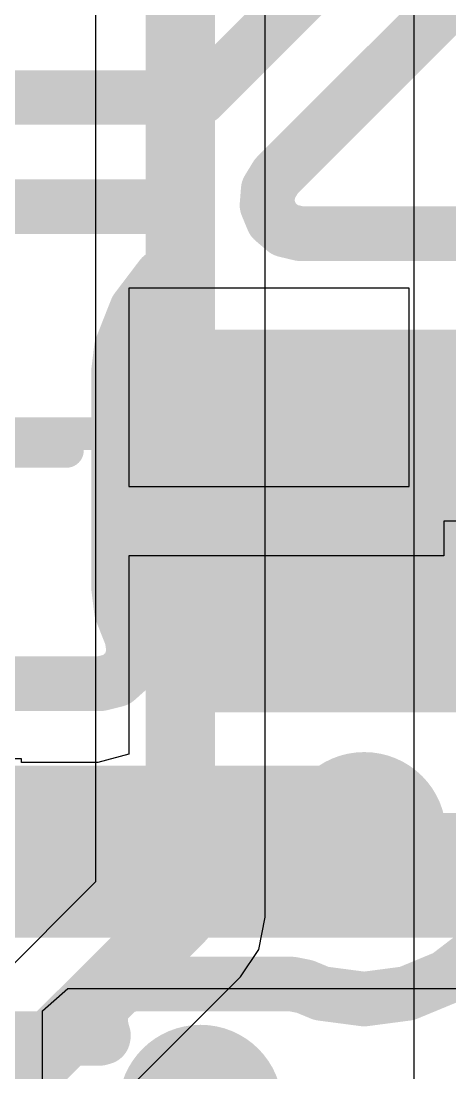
# Model space of a CAD drawing. Header units: inches. Extents: x 0 to 12.4, y -0.6 to 2.2.
# Drawn here: x 2.424 to 2.4859, y 0.9504 to 1.1023 of the extents above; entities that cross this region are included whole.
import ezdxf

# ---------------------------------------------------------------- set-up
doc = ezdxf.new("R2010")
doc.units = ezdxf.units.IN
doc.header["$MEASUREMENT"] = 0
for name, color, linetype in [('Bottom Layer', 5, 'Continuous'), ('Dimension', 6, 'Continuous'), ('Mechanical 4', 56, 'Continuous'), ('Top Layer', 1, 'Continuous'), ('Top Overlay', 2, 'Continuous'), ('Top Paste', 8, 'Continuous'), ('Top Solder', 216, 'Continuous')]:
    doc.layers.add(name, color=color, linetype=linetype)

# ---------------------------------------------------------------- blocks, each defined once
blk = doc.blocks.new('V________T______55')
at = {"layer": 'Top Layer'}
blk.add_hatch(color=1, dxfattribs=at).paths.add_polyline_path([(-0.17322825, 0.08513775), (-0.12598415, 0.08513775), (-0.12598415, 0.01427165), (-0.17322825, 0.01427165)])
at = {"layer": 'Top Paste'}
blk.add_hatch(color=8, dxfattribs=at).paths.add_polyline_path([(-0.17322825, 0.08513775), (-0.12598415, 0.08513775), (-0.12598415, 0.01427165), (-0.17322825, 0.01427165)])
at = {"layer": 'Top Solder'}
blk.add_hatch(color=216, dxfattribs=at).paths.add_polyline_path([(-0.17722825, 0.08913775), (-0.12198415, 0.08913775), (-0.12198415, 0.01027165), (-0.17722825, 0.01027165)])
at = {"layer": 'Top Overlay'}
blk.add_lwpolyline([(-0.159811, -0.0452756, 0.005, 0.005, 0), (-0.159811, -0.0047402, 0.005, 0.005, 0)], format="xyseb", dxfattribs=at)
blk.add_lwpolyline([(-0.161061, -0.0047402, 0.0025, 0.0025, 1), (-0.158561, -0.0047402, 0.0025, 0.0025, 1)], format="xyseb", close=True, dxfattribs=at)

msp = doc.modelspace()

# ---------------------------------------------------------------- hatches: boundary and pattern name
at = {"layer": 'Dimension'}
h = msp.add_hatch(color=6, dxfattribs=at)
edge = h.paths.add_edge_path()
edge.add_arc((2.4735179, 0.9849179), 0.011811, 0, 360)
h = msp.add_hatch(color=6, dxfattribs=at)
edge = h.paths.add_edge_path()
edge.add_arc((2.4498958, 0.9455478), 0.011811, 0, 360)

# ---------------------------------------------------------------- linework, layer by layer
at = {"layer": 'Bottom Layer'}
for p, q in [((2.4806848, 1.571212), (2.4806848, 0.9789448)), ((2.4347649, 1.2506323), (2.4347649, 0.9779891)), ((2.4592351, 0.9729212), (2.4592351, 1.2506323)), ((2.4347649, 0.9779891), (2.3166064, 0.8598306)), ((2.4806848, 0.9789448), (2.4806848, 0.4327882)), ((2.4583038, 0.968239), (2.4592351, 0.9729212)), ((2.4556515, 0.9642697), (2.4583038, 0.968239)), ((2.3330079, 0.8416261), (2.4556515, 0.9642697))]:
    msp.add_line(p, q, dxfattribs=at)
for points in [[(2.447, 0.9729212, 0.01, 0.01, 0), (2.447, 1.265, 0.01, 0.01, 0)], [(2.2960079, 0.8219291, 0.01, 0.01, 0), (2.447, 0.9729212, 0.01, 0.01, 0)]]:
    msp.add_lwpolyline(points, format="xyseb", dxfattribs=at)
msp.add_lwpolyline([(2.4445, 0.9729212, 0.005, 0.005, 1), (2.4495, 0.9729212, 0.005, 0.005, 1)], format="xyseb", close=True, dxfattribs=at)
msp.add_lwpolyline([(2.4445, 0.9729212, 0.005, 0.005, 1), (2.4495, 0.9729212, 0.005, 0.005, 1)], format="xyseb", close=True, dxfattribs=at)
at = {"layer": 'Dimension'}
for points in [[(2.4498958, 1.0912171, 0.007874, 0.007874, 0), (2.520762, 1.1620832, 0.007874, 0.007874, 0)], [(2.4608633, 1.0798856, 0.007874, 0.007874, 0), (2.5327889, 1.1518112, 0.007874, 0.007874, 0)], [(2.3121005, 1.0912171, 0.007874, 0.007874, 0), (2.4498958, 1.0912171, 0.007874, 0.007874, 0)], [(2.4596724, 1.0779422, 0.007874, 0.007874, 0), (2.4608633, 1.0798856, 0.007874, 0.007874, 0)], [(2.4594935, 1.0756699, 0.007874, 0.007874, 0), (2.4596724, 1.0779422, 0.007874, 0.007874, 0)], [(2.3206539, 1.0754494, 0.007874, 0.007874, 0), (2.4430726, 1.0754494, 0.007874, 0.007874, 0)], [(2.4430726, 1.0754494, 0.007874, 0.007874, 0), (2.445407, 1.0748551, 0.007874, 0.007874, 0)], [(2.445407, 1.0748551, 0.007874, 0.007874, 0), (2.447173, 1.073217, 0.007874, 0.007874, 0)], [(2.4594935, 1.0756699, 0.007874, 0.007874, 0), (2.4603658, 1.0735641, 0.007874, 0.007874, 0)], [(2.447173, 1.073217, 0.007874, 0.007874, 0), (2.4479407, 1.0709339, 0.007874, 0.007874, 0)], [(2.4603658, 1.0735641, 0.007874, 0.007874, 0), (2.462099, 1.0720838, 0.007874, 0.007874, 0)], [(2.462099, 1.0720838, 0.007874, 0.007874, 0), (2.4643153, 1.0715517, 0.007874, 0.007874, 0)], [(2.4643153, 1.0715517, 0.007874, 0.007874, 0), (2.5126164, 1.0715517, 0.007874, 0.007874, 0)], [(2.4475234, 1.0685615, 0.007874, 0.007874, 0), (2.4479407, 1.0709339, 0.007874, 0.007874, 0)], [(2.4460224, 1.0666776, 0.007874, 0.007874, 0), (2.4475234, 1.0685615, 0.007874, 0.007874, 0)], [(2.4456502, 1.0663953, 0.007874, 0.007874, 0), (2.4460224, 1.0666776, 0.007874, 0.007874, 0)], [(2.4440674, 1.065082, 0.007874, 0.007874, 0), (2.444269, 1.0653479, 0.007874, 0.007874, 0)], [(2.444269, 1.0653479, 0.007874, 0.007874, 0), (2.4445348, 1.0655495, 0.007874, 0.007874, 0)], [(2.4445348, 1.0655495, 0.007874, 0.007874, 0), (2.444535, 1.0655496, 0.007874, 0.007874, 0)], [(2.444535, 1.0655496, 0.007874, 0.007874, 0), (2.4456502, 1.0663953, 0.007874, 0.007874, 0)], [(2.4413726, 1.0615285, 0.007874, 0.007874, 0), (2.4440672, 1.0650819, 0.007874, 0.007874, 0)], [(2.4440672, 1.0650819, 0.007874, 0.007874, 0), (2.4440674, 1.065082, 0.007874, 0.007874, 0)], [(2.4405465, 1.06029, 0.007874, 0.007874, 0), (2.440669, 1.0606006, 0.007874, 0.007874, 0)], [(2.440669, 1.0606006, 0.007874, 0.007874, 0), (2.4413726, 1.0615285, 0.007874, 0.007874, 0)], [(2.4397926, 1.0583782, 0.007874, 0.007874, 0), (2.4405465, 1.0602899, 0.007874, 0.007874, 0)], [(2.4405465, 1.0602899, 0.007874, 0.007874, 0), (2.4405465, 1.06029, 0.007874, 0.007874, 0)], [(2.4384833, 1.0550582, 0.007874, 0.007874, 0), (2.4397926, 1.0583782, 0.007874, 0.007874, 0)], [(2.4380825, 1.0517203, 0.007874, 0.007874, 0), (2.438446, 1.0547474, 0.007874, 0.007874, 0)], [(2.438446, 1.0547476, 0.007874, 0.007874, 0), (2.4384833, 1.0550582, 0.007874, 0.007874, 0)], [(2.438446, 1.0547474, 0.007874, 0.007874, 0), (2.438446, 1.0547476, 0.007874, 0.007874, 0)], [(2.4380651, 1.0515754, 0.007874, 0.007874, 0), (2.4380824, 1.0517197, 0.007874, 0.007874, 0)], [(2.4380651, 1.0206225, 0.007874, 0.007874, 0), (2.4380651, 1.0515754, 0.007874, 0.007874, 0)], [(2.4380824, 1.0517197, 0.007874, 0.007874, 0), (2.4380825, 1.0517203, 0.007874, 0.007874, 0)], [(2.4380651, 1.0206225, 0.007874, 0.007874, 0), (2.4380824, 1.0204782, 0.007874, 0.007874, 0)], [(2.4380824, 1.0204782, 0.007874, 0.007874, 0), (2.4380825, 1.0204777, 0.007874, 0.007874, 0)], [(2.4380825, 1.0204777, 0.007874, 0.007874, 0), (2.438446, 1.0174506, 0.007874, 0.007874, 0)], [(2.438446, 1.0174504, 0.007874, 0.007874, 0), (2.438446, 1.0174506, 0.007874, 0.007874, 0)], [(2.438446, 1.0174504, 0.007874, 0.007874, 0), (2.4384833, 1.0171398, 0.007874, 0.007874, 0)], [(2.4384833, 1.0171398, 0.007874, 0.007874, 0), (2.4400118, 1.0132639, 0.007874, 0.007874, 0)], [(2.4400118, 1.0132639, 0.007874, 0.007874, 0), (2.4403221, 1.0109323, 0.007874, 0.007874, 0)], [(2.4395061, 1.0087262, 0.007874, 0.007874, 0), (2.4403221, 1.0109323, 0.007874, 0.007874, 0)], [(2.4377532, 1.0071578, 0.007874, 0.007874, 0), (2.4395061, 1.0087262, 0.007874, 0.007874, 0)], [(2.4199944, 1.0065911, 0.007874, 0.007874, 0), (2.4354703, 1.0065911, 0.007874, 0.007874, 0)], [(2.4354703, 1.0065911, 0.007874, 0.007874, 0), (2.4377532, 1.0071578, 0.007874, 0.007874, 0)], [(2.3859194, 0.9849179, 0.019685, 0.019685, 0), (2.4735179, 0.9849179, 0.019685, 0.019685, 0)], [(2.4854407, 0.9642669, 0.007874, 0.007874, 0), (2.4903794, 0.9680564, 0.007874, 0.007874, 0)], [(2.4796896, 0.9618846, 0.007874, 0.007874, 0), (2.4854407, 0.9642669, 0.007874, 0.007874, 0)], [(2.4363468, 0.9612939, 0.007874, 0.007874, 0), (2.4380687, 0.9627298, 0.007874, 0.007874, 0)], [(2.4380687, 0.9627298, 0.007874, 0.007874, 0), (2.4402508, 0.9632446, 0.007874, 0.007874, 0)], [(2.4402508, 0.9632446, 0.007874, 0.007874, 0), (2.4630918, 0.9632446, 0.007874, 0.007874, 0)], [(2.4630918, 0.9632446, 0.007874, 0.007874, 0), (2.46496, 0.9628731, 0.007874, 0.007874, 0)], [(2.46496, 0.9628731, 0.007874, 0.007874, 0), (2.4673461, 0.9618846, 0.007874, 0.007874, 0)], [(2.4673461, 0.9618846, 0.007874, 0.007874, 0), (2.4676634, 0.9618429, 0.007874, 0.007874, 0)], [(2.4676634, 0.9618429, 0.007874, 0.007874, 0), (2.4681718, 0.9617759, 0.007874, 0.007874, 0)], [(2.4735179, 0.9610721, 0.007874, 0.007874, 0), (2.4796896, 0.9618846, 0.007874, 0.007874, 0)], [(2.4354483, 0.9592399, 0.007874, 0.007874, 0), (2.4363468, 0.9612939, 0.007874, 0.007874, 0)], [(2.4681718, 0.9617759, 0.007874, 0.007874, 0), (2.4735179, 0.9610721, 0.007874, 0.007874, 0)], [(2.4354483, 0.9592399, 0.007874, 0.007874, 0), (2.4355627, 0.9570008, 0.007874, 0.007874, 0)], [(2.4355627, 0.9570008, 0.007874, 0.007874, 0), (2.4359073, 0.9558145, 0.007874, 0.007874, 0)], [(2.435852, 0.9555363, 0.007874, 0.007874, 0), (2.4359073, 0.9558145, 0.007874, 0.007874, 0)], [(2.3365043, 0.9553903, 0.007874, 0.007874, 0), (2.4353346, 0.9553903, 0.007874, 0.007874, 0)], [(2.4353346, 0.9553903, 0.007874, 0.007874, 0), (2.435852, 0.9555363, 0.007874, 0.007874, 0)]]:
    msp.add_lwpolyline(points, format="xyseb", dxfattribs=at)
for points in [[(2.4479273, 1.0912171, 0.003937, 0.003937, 1), (2.4518643, 1.0912171, 0.003937, 0.003937, 1)], [(2.4479273, 1.0912171, 0.003937, 0.003937, 1), (2.4518643, 1.0912171, 0.003937, 0.003937, 1)], [(2.4588948, 1.0798856, 0.003937, 0.003937, 1), (2.4628318, 1.0798856, 0.003937, 0.003937, 1)], [(2.4588948, 1.0798856, 0.003937, 0.003937, 1), (2.4628318, 1.0798856, 0.003937, 0.003937, 1)], [(2.4577039, 1.0779422, 0.003937, 0.003937, 1), (2.4616409, 1.0779422, 0.003937, 0.003937, 1)], [(2.4577039, 1.0779422, 0.003937, 0.003937, 1), (2.4616409, 1.0779422, 0.003937, 0.003937, 1)], [(2.4411041, 1.0754494, 0.003937, 0.003937, 1), (2.4450411, 1.0754494, 0.003937, 0.003937, 1)], [(2.4411041, 1.0754494, 0.003937, 0.003937, 1), (2.4450411, 1.0754494, 0.003937, 0.003937, 1)], [(2.4434385, 1.0748551, 0.003937, 0.003937, 1), (2.4473755, 1.0748551, 0.003937, 0.003937, 1)], [(2.4434385, 1.0748551, 0.003937, 0.003937, 1), (2.4473755, 1.0748551, 0.003937, 0.003937, 1)], [(2.457525, 1.0756699, 0.003937, 0.003937, 1), (2.461462, 1.0756699, 0.003937, 0.003937, 1)], [(2.457525, 1.0756699, 0.003937, 0.003937, 1), (2.461462, 1.0756699, 0.003937, 0.003937, 1)], [(2.4452045, 1.073217, 0.003937, 0.003937, 1), (2.4491415, 1.073217, 0.003937, 0.003937, 1)], [(2.4452045, 1.073217, 0.003937, 0.003937, 1), (2.4491415, 1.073217, 0.003937, 0.003937, 1)], [(2.4583973, 1.0735641, 0.003937, 0.003937, 1), (2.4623343, 1.0735641, 0.003937, 0.003937, 1)], [(2.4583973, 1.0735641, 0.003937, 0.003937, 1), (2.4623343, 1.0735641, 0.003937, 0.003937, 1)], [(2.4601305, 1.0720838, 0.003937, 0.003937, 1), (2.4640675, 1.0720838, 0.003937, 0.003937, 1)], [(2.4601305, 1.0720838, 0.003937, 0.003937, 1), (2.4640675, 1.0720838, 0.003937, 0.003937, 1)], [(2.4623468, 1.0715517, 0.003937, 0.003937, 1), (2.4662838, 1.0715517, 0.003937, 0.003937, 1)], [(2.4623468, 1.0715517, 0.003937, 0.003937, 1), (2.4662838, 1.0715517, 0.003937, 0.003937, 1)], [(2.4459722, 1.0709339, 0.003937, 0.003937, 1), (2.4499092, 1.0709339, 0.003937, 0.003937, 1)], [(2.4459722, 1.0709339, 0.003937, 0.003937, 1), (2.4499092, 1.0709339, 0.003937, 0.003937, 1)], [(2.4455549, 1.0685615, 0.003937, 0.003937, 1), (2.4494919, 1.0685615, 0.003937, 0.003937, 1)], [(2.4455549, 1.0685615, 0.003937, 0.003937, 1), (2.4494919, 1.0685615, 0.003937, 0.003937, 1)], [(2.4440539, 1.0666776, 0.003937, 0.003937, 1), (2.4479909, 1.0666776, 0.003937, 0.003937, 1)], [(2.4440539, 1.0666776, 0.003937, 0.003937, 1), (2.4479909, 1.0666776, 0.003937, 0.003937, 1)], [(2.4423005, 1.0653479, 0.003937, 0.003937, 1), (2.4462375, 1.0653479, 0.003937, 0.003937, 1)], [(2.4423005, 1.0653479, 0.003937, 0.003937, 1), (2.4462375, 1.0653479, 0.003937, 0.003937, 1)], [(2.4425663, 1.0655495, 0.003937, 0.003937, 1), (2.4465033, 1.0655495, 0.003937, 0.003937, 1)], [(2.4425663, 1.0655495, 0.003937, 0.003937, 1), (2.4465033, 1.0655495, 0.003937, 0.003937, 1)], [(2.4425665, 1.0655496, 0.003937, 0.003937, 1), (2.4465035, 1.0655496, 0.003937, 0.003937, 1)], [(2.4425665, 1.0655496, 0.003937, 0.003937, 1), (2.4465035, 1.0655496, 0.003937, 0.003937, 1)], [(2.4436817, 1.0663953, 0.003937, 0.003937, 1), (2.4476187, 1.0663953, 0.003937, 0.003937, 1)], [(2.4436817, 1.0663953, 0.003937, 0.003937, 1), (2.4476187, 1.0663953, 0.003937, 0.003937, 1)], [(2.4420987, 1.0650819, 0.003937, 0.003937, 1), (2.4460357, 1.0650819, 0.003937, 0.003937, 1)], [(2.4420987, 1.0650819, 0.003937, 0.003937, 1), (2.4460357, 1.0650819, 0.003937, 0.003937, 1)], [(2.4420989, 1.065082, 0.003937, 0.003937, 1), (2.4460359, 1.065082, 0.003937, 0.003937, 1)], [(2.4420989, 1.065082, 0.003937, 0.003937, 1), (2.4460359, 1.065082, 0.003937, 0.003937, 1)], [(2.4387005, 1.0606006, 0.003937, 0.003937, 1), (2.4426375, 1.0606006, 0.003937, 0.003937, 1)], [(2.4387005, 1.0606006, 0.003937, 0.003937, 1), (2.4426375, 1.0606006, 0.003937, 0.003937, 1)], [(2.4394041, 1.0615285, 0.003937, 0.003937, 1), (2.4433411, 1.0615285, 0.003937, 0.003937, 1)], [(2.4394041, 1.0615285, 0.003937, 0.003937, 1), (2.4433411, 1.0615285, 0.003937, 0.003937, 1)], [(2.438578, 1.06029, 0.003937, 0.003937, 1), (2.442515, 1.06029, 0.003937, 0.003937, 1)], [(2.438578, 1.06029, 0.003937, 0.003937, 1), (2.442515, 1.06029, 0.003937, 0.003937, 1)], [(2.438578, 1.0602899, 0.003937, 0.003937, 1), (2.442515, 1.0602899, 0.003937, 0.003937, 1)], [(2.438578, 1.0602899, 0.003937, 0.003937, 1), (2.442515, 1.0602899, 0.003937, 0.003937, 1)], [(2.4378241, 1.0583782, 0.003937, 0.003937, 1), (2.4417611, 1.0583782, 0.003937, 0.003937, 1)], [(2.4378241, 1.0583782, 0.003937, 0.003937, 1), (2.4417611, 1.0583782, 0.003937, 0.003937, 1)], [(2.4364775, 1.0547476, 0.003937, 0.003937, 1), (2.4404145, 1.0547476, 0.003937, 0.003937, 1)], [(2.4364775, 1.0547476, 0.003937, 0.003937, 1), (2.4404145, 1.0547476, 0.003937, 0.003937, 1)], [(2.4364775, 1.0547474, 0.003937, 0.003937, 1), (2.4404145, 1.0547474, 0.003937, 0.003937, 1)], [(2.4364775, 1.0547474, 0.003937, 0.003937, 1), (2.4404145, 1.0547474, 0.003937, 0.003937, 1)], [(2.4365148, 1.0550582, 0.003937, 0.003937, 1), (2.4404518, 1.0550582, 0.003937, 0.003937, 1)], [(2.4365148, 1.0550582, 0.003937, 0.003937, 1), (2.4404518, 1.0550582, 0.003937, 0.003937, 1)], [(2.4360966, 1.0515754, 0.003937, 0.003937, 1), (2.4400336, 1.0515754, 0.003937, 0.003937, 1)], [(2.4360966, 1.0515754, 0.003937, 0.003937, 1), (2.4400336, 1.0515754, 0.003937, 0.003937, 1)], [(2.4361139, 1.0517197, 0.003937, 0.003937, 1), (2.4400509, 1.0517197, 0.003937, 0.003937, 1)], [(2.4361139, 1.0517197, 0.003937, 0.003937, 1), (2.4400509, 1.0517197, 0.003937, 0.003937, 1)], [(2.436114, 1.0517203, 0.003937, 0.003937, 1), (2.440051, 1.0517203, 0.003937, 0.003937, 1)], [(2.436114, 1.0517203, 0.003937, 0.003937, 1), (2.440051, 1.0517203, 0.003937, 0.003937, 1)], [(2.4360966, 1.0206225, 0.003937, 0.003937, 1), (2.4400336, 1.0206225, 0.003937, 0.003937, 1)], [(2.4360966, 1.0206225, 0.003937, 0.003937, 1), (2.4400336, 1.0206225, 0.003937, 0.003937, 1)], [(2.4361139, 1.0204782, 0.003937, 0.003937, 1), (2.4400509, 1.0204782, 0.003937, 0.003937, 1)], [(2.4361139, 1.0204782, 0.003937, 0.003937, 1), (2.4400509, 1.0204782, 0.003937, 0.003937, 1)], [(2.436114, 1.0204777, 0.003937, 0.003937, 1), (2.440051, 1.0204777, 0.003937, 0.003937, 1)], [(2.436114, 1.0204777, 0.003937, 0.003937, 1), (2.440051, 1.0204777, 0.003937, 0.003937, 1)], [(2.4364775, 1.0174506, 0.003937, 0.003937, 1), (2.4404145, 1.0174506, 0.003937, 0.003937, 1)], [(2.4364775, 1.0174506, 0.003937, 0.003937, 1), (2.4404145, 1.0174506, 0.003937, 0.003937, 1)], [(2.4364775, 1.0174504, 0.003937, 0.003937, 1), (2.4404145, 1.0174504, 0.003937, 0.003937, 1)], [(2.4364775, 1.0174504, 0.003937, 0.003937, 1), (2.4404145, 1.0174504, 0.003937, 0.003937, 1)], [(2.4365148, 1.0171398, 0.003937, 0.003937, 1), (2.4404518, 1.0171398, 0.003937, 0.003937, 1)], [(2.4365148, 1.0171398, 0.003937, 0.003937, 1), (2.4404518, 1.0171398, 0.003937, 0.003937, 1)], [(2.4380433, 1.0132639, 0.003937, 0.003937, 1), (2.4419803, 1.0132639, 0.003937, 0.003937, 1)], [(2.4380433, 1.0132639, 0.003937, 0.003937, 1), (2.4419803, 1.0132639, 0.003937, 0.003937, 1)], [(2.4383536, 1.0109323, 0.003937, 0.003937, 1), (2.4422906, 1.0109323, 0.003937, 0.003937, 1)], [(2.4383536, 1.0109323, 0.003937, 0.003937, 1), (2.4422906, 1.0109323, 0.003937, 0.003937, 1)], [(2.4375376, 1.0087262, 0.003937, 0.003937, 1), (2.4414746, 1.0087262, 0.003937, 0.003937, 1)], [(2.4375376, 1.0087262, 0.003937, 0.003937, 1), (2.4414746, 1.0087262, 0.003937, 0.003937, 1)], [(2.4335018, 1.0065911, 0.003937, 0.003937, 1), (2.4374388, 1.0065911, 0.003937, 0.003937, 1)], [(2.4335018, 1.0065911, 0.003937, 0.003937, 1), (2.4374388, 1.0065911, 0.003937, 0.003937, 1)], [(2.4357847, 1.0071578, 0.003937, 0.003937, 1), (2.4397217, 1.0071578, 0.003937, 0.003937, 1)], [(2.4357847, 1.0071578, 0.003937, 0.003937, 1), (2.4397217, 1.0071578, 0.003937, 0.003937, 1)], [(2.4685967, 0.9849179, 0.0098425, 0.0098425, 1), (2.4784391, 0.9849179, 0.0098425, 0.0098425, 1)], [(2.4834722, 0.9642669, 0.003937, 0.003937, 1), (2.4874092, 0.9642669, 0.003937, 0.003937, 1)], [(2.4834722, 0.9642669, 0.003937, 0.003937, 1), (2.4874092, 0.9642669, 0.003937, 0.003937, 1)], [(2.4361002, 0.9627298, 0.003937, 0.003937, 1), (2.4400372, 0.9627298, 0.003937, 0.003937, 1)], [(2.4361002, 0.9627298, 0.003937, 0.003937, 1), (2.4400372, 0.9627298, 0.003937, 0.003937, 1)], [(2.4382823, 0.9632446, 0.003937, 0.003937, 1), (2.4422193, 0.9632446, 0.003937, 0.003937, 1)], [(2.4382823, 0.9632446, 0.003937, 0.003937, 1), (2.4422193, 0.9632446, 0.003937, 0.003937, 1)], [(2.4611233, 0.9632446, 0.003937, 0.003937, 1), (2.4650603, 0.9632446, 0.003937, 0.003937, 1)], [(2.4611233, 0.9632446, 0.003937, 0.003937, 1), (2.4650603, 0.9632446, 0.003937, 0.003937, 1)], [(2.4629915, 0.9628731, 0.003937, 0.003937, 1), (2.4669285, 0.9628731, 0.003937, 0.003937, 1)], [(2.4629915, 0.9628731, 0.003937, 0.003937, 1), (2.4669285, 0.9628731, 0.003937, 0.003937, 1)], [(2.4653776, 0.9618846, 0.003937, 0.003937, 1), (2.4693146, 0.9618846, 0.003937, 0.003937, 1)], [(2.4653776, 0.9618846, 0.003937, 0.003937, 1), (2.4693146, 0.9618846, 0.003937, 0.003937, 1)], [(2.4656949, 0.9618429, 0.003937, 0.003937, 1), (2.4696319, 0.9618429, 0.003937, 0.003937, 1)], [(2.4656949, 0.9618429, 0.003937, 0.003937, 1), (2.4696319, 0.9618429, 0.003937, 0.003937, 1)], [(2.4777211, 0.9618846, 0.003937, 0.003937, 1), (2.4816581, 0.9618846, 0.003937, 0.003937, 1)], [(2.4777211, 0.9618846, 0.003937, 0.003937, 1), (2.4816581, 0.9618846, 0.003937, 0.003937, 1)], [(2.4343783, 0.9612939, 0.003937, 0.003937, 1), (2.4383153, 0.9612939, 0.003937, 0.003937, 1)], [(2.4343783, 0.9612939, 0.003937, 0.003937, 1), (2.4383153, 0.9612939, 0.003937, 0.003937, 1)], [(2.4662033, 0.9617759, 0.003937, 0.003937, 1), (2.4701403, 0.9617759, 0.003937, 0.003937, 1)], [(2.4662033, 0.9617759, 0.003937, 0.003937, 1), (2.4701403, 0.9617759, 0.003937, 0.003937, 1)], [(2.4715494, 0.9610721, 0.003937, 0.003937, 1), (2.4754864, 0.9610721, 0.003937, 0.003937, 1)], [(2.4715494, 0.9610721, 0.003937, 0.003937, 1), (2.4754864, 0.9610721, 0.003937, 0.003937, 1)], [(2.4334798, 0.9592399, 0.003937, 0.003937, 1), (2.4374168, 0.9592399, 0.003937, 0.003937, 1)], [(2.4334798, 0.9592399, 0.003937, 0.003937, 1), (2.4374168, 0.9592399, 0.003937, 0.003937, 1)], [(2.4335942, 0.9570008, 0.003937, 0.003937, 1), (2.4375312, 0.9570008, 0.003937, 0.003937, 1)], [(2.4335942, 0.9570008, 0.003937, 0.003937, 1), (2.4375312, 0.9570008, 0.003937, 0.003937, 1)], [(2.4339388, 0.9558145, 0.003937, 0.003937, 1), (2.4378758, 0.9558145, 0.003937, 0.003937, 1)], [(2.4339388, 0.9558145, 0.003937, 0.003937, 1), (2.4378758, 0.9558145, 0.003937, 0.003937, 1)], [(2.4333661, 0.9553903, 0.003937, 0.003937, 1), (2.4373031, 0.9553903, 0.003937, 0.003937, 1)], [(2.4333661, 0.9553903, 0.003937, 0.003937, 1), (2.4373031, 0.9553903, 0.003937, 0.003937, 1)], [(2.4338835, 0.9555363, 0.003937, 0.003937, 1), (2.4378205, 0.9555363, 0.003937, 0.003937, 1)], [(2.4338835, 0.9555363, 0.003937, 0.003937, 1), (2.4378205, 0.9555363, 0.003937, 0.003937, 1)]]:
    msp.add_lwpolyline(points, format="xyseb", close=True, dxfattribs=at)
at = {"layer": 'Mechanical 4'}
msp.add_lwpolyline([(2.3971417, 1.0426928, 0.0047244, 0.0047244, 0), (2.4424173, 1.0426928, 0.0047244, 0.0047244, 0)], format="xyseb", dxfattribs=at)
msp.add_lwpolyline([(2.4412362, 1.0426928, 0.0023622, 0.0023622, 1), (2.4435984, 1.0426928, 0.0023622, 0.0023622, 1)], format="xyseb", close=True, dxfattribs=at)
at = {"layer": 'Top Layer'}
for p, q in [((2.4800079, 1.0636928), (2.4395749, 1.0636928)), ((2.4395749, 1.0636928), (2.4395749, 1.0350708)), ((2.4800079, 1.0350708), (2.4800079, 1.0636928)), ((2.4395749, 1.0350708), (2.4800079, 1.0350708)), ((2.4900079, 1.0300708), (2.4850079, 1.0300708)), ((2.4850079, 1.0300708), (2.4850079, 1.0250708)), ((2.4850079, 1.0250708), (2.4395749, 1.0250708)), ((2.4395749, 1.0250708), (2.4395749, 0.9964489)), ((2.4395749, 0.9964489), (2.4350794, 0.9952307)), ((2.4240945, 0.9957322), (2.3471025, 0.9957322)), ((2.4240945, 0.9952307), (2.4240945, 0.9957322)), ((2.4350794, 0.9952307), (2.4240945, 0.9952307)), ((2.4270946, 0.9593621), (2.4307518, 0.9626037)), ((2.4307518, 0.9626037), (2.5078229, 0.9626037)), ((2.4270945, 0.9576036), (2.4270946, 0.9593621)), ((2.4270945, 0.9445194), (2.4270945, 0.9576036))]:
    msp.add_line(p, q, dxfattribs=at)
msp.add_lwpolyline([(2.385626, 0.9789172, 0.018, 0.018, 0), (2.5174999, 0.9789172, 0.018, 0.018, 0)], format="xyseb", dxfattribs=at)

# ---------------------------------------------------------------- block references
at = {"rotation": 270}
msp.add_blockref('V________T______55', (2.4353032, 0.8804646), dxfattribs=at)

doc.saveas('drawing.dxf')
